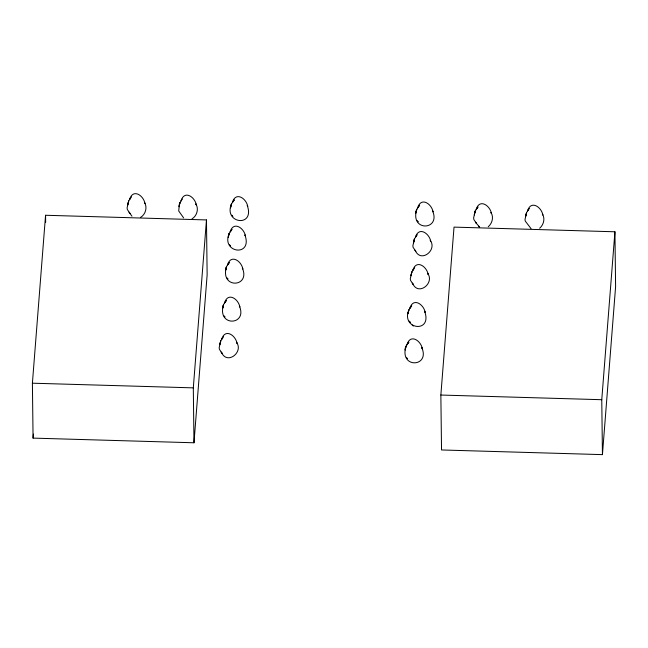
<?xml version="1.0" encoding="UTF-8"?>
<svg xmlns="http://www.w3.org/2000/svg" width="648" height="648" viewBox="0 0 648 648"><rect width="100%" height="100%" fill="white"/><g stroke="black" fill="none" stroke-linecap="round" stroke-linejoin="round"><path stroke-width="0.97" d="M127.923 204.112L128.685 200.961L131.512 196.879M525.836 215.654L526.589 212.504L529.424 208.421M219.988 343.942L220.749 340.791L223.576 336.709M228.404 236.609L229.157 233.458L231.992 229.376L230.089 231.911C233.531 220.62 244.077 228.08 245.438 235.994L244.92 234.924C253.028 257.345 220.798 253.182 229.157 233.458L228.242 237.379M230.712 207.093L231.474 203.942L234.309 199.859L232.397 202.387C235.84 191.095 246.394 198.555 247.755 206.477L247.236 205.408C255.344 227.829 223.114 223.665 231.474 203.942L230.558 207.862M408.135 312.992L408.896 309.841L411.723 305.759L409.82 308.286C413.262 296.995 423.816 304.455 425.169 312.377L424.651 311.307C432.767 333.728 400.537 329.565 408.896 309.841L407.981 313.762M411.116 275.011L411.877 271.86L414.704 267.778M413.699 241.988L414.461 238.837L417.296 234.754M474.433 214.164L475.195 211.013L478.03 206.931L476.126 209.458C479.56 198.167 490.115 205.627 491.476 213.548L490.957 212.479C493.97 217.04 492.237 223.366 488.244 226.768M127.769 204.881L128.685 200.961L127.105 207.854L127.324 209.482L130.054 213.5L128.968 212.188M179.253 205.23L179.132 206.761L179.52 203.715L182.226 198.993M219.826 344.712L220.749 340.791L219.17 347.692L219.389 349.321L222.118 353.338L221.033 352.018M222.677 308.383L223.592 304.463L226.427 300.38L224.524 302.916C227.958 291.624 238.513 299.084 239.873 306.998L239.355 305.937C247.463 324.454 220.126 326.916 222.677 308.383L222.766 307.241M225.658 270.402L226.573 266.482L229.4 262.399L227.497 264.935C230.939 253.643 241.493 261.104 242.846 269.017L242.328 267.956C250.444 286.473 223.106 288.935 225.658 270.402L225.747 269.26M405.13 350.09L406.045 346.17L408.88 342.087L406.976 344.615C410.411 333.323 420.965 340.783 422.326 348.705L421.808 347.636C429.916 366.161 402.578 368.615 405.13 350.09L405.219 348.948M410.954 275.781L411.877 271.86L410.297 278.762L410.516 280.382L413.246 284.399L412.16 283.087M413.546 242.757L414.461 238.837L412.881 245.73L413.1 247.358L415.83 251.375L414.752 250.063M415.862 213.233L416.777 209.312L419.604 205.23L417.701 207.765C421.143 196.474 431.698 203.934 433.05 211.856L432.532 210.786C440.648 229.311 413.311 231.765 415.862 213.233L415.951 212.09M474.279 214.934L475.195 211.013L473.623 217.906L473.842 219.534L476.564 223.552L475.486 222.24M525.674 216.424L526.589 212.504L525.018 219.397L525.236 221.025L531.085 228.695M32.4 383.195L45.562 215.266L206.469 219.931L207.141 274.849L193.979 442.778L33.072 438.113L32.4 383.195L193.307 387.86L206.469 219.931M33.072 438.113L33.388 434.087M440.859 395.045L454.021 227.116L614.928 231.781L615.6 286.7L602.438 454.629L441.531 449.963L440.859 395.045L601.765 399.711L614.928 231.781M179.164 206.372L178.718 210.973L183.595 217.874M130.418 198.053L129.608 199.406C133.051 188.114 143.605 195.575 144.958 203.496L144.439 202.427C147.655 207.311 145.508 214.537 140.567 217.396M181.813 199.543L181.003 200.896C184.445 189.605 194.999 197.065 196.352 204.987L195.834 203.918C199.049 208.802 196.903 216.027 191.962 218.886M222.483 337.883L221.673 339.244C225.115 327.953 235.669 335.413 237.022 343.327L236.504 342.266C243.761 351.888 227.489 365.026 221.746 352.893M416.194 235.929L415.384 237.281C418.827 225.99 429.381 233.45 430.742 241.372L430.223 240.303C437.473 249.926 421.208 263.064 415.465 250.93M413.61 268.952L412.8 270.313C416.243 259.014 426.789 266.474 428.15 274.396L427.631 273.326C434.889 282.957 418.616 296.087 412.873 283.954M528.331 209.596L527.521 210.948C530.963 199.657 541.509 207.117 542.87 215.039L542.352 213.97C545.365 218.53 543.632 224.856 539.638 228.258M478.467 226.249L479.69 227.205L476.199 223.106M412.169 325.077L413.384 326.033M417.774 221.414L418.146 221.859L417.061 220.547M409.892 321.935L410.265 322.38L409.18 321.068M407.049 358.263L407.414 358.709L406.337 357.396M232.478 216.035L232.843 216.481L231.765 215.168M230.161 245.56L230.534 245.997L229.449 244.685M227.57 278.583L227.942 279.029L226.857 277.709M224.597 316.564L224.961 317.01L223.884 315.689M131.957 216.197L129.681 213.054M601.765 399.711L602.438 454.629M193.307 387.86L193.979 442.778M45.562 215.266L45.652 222.256M179.375 204.298L179.318 205.602L180.079 202.451L179.375 204.298M222.888 306.31L222.831 307.614L223.592 304.463L222.888 306.31M225.86 268.329L225.812 269.633L226.573 266.482L225.86 268.329M405.34 348.017L405.284 349.321L406.045 346.17L405.34 348.017M416.065 211.167L416.016 212.471L416.777 209.312L416.065 211.167"/></g></svg>
